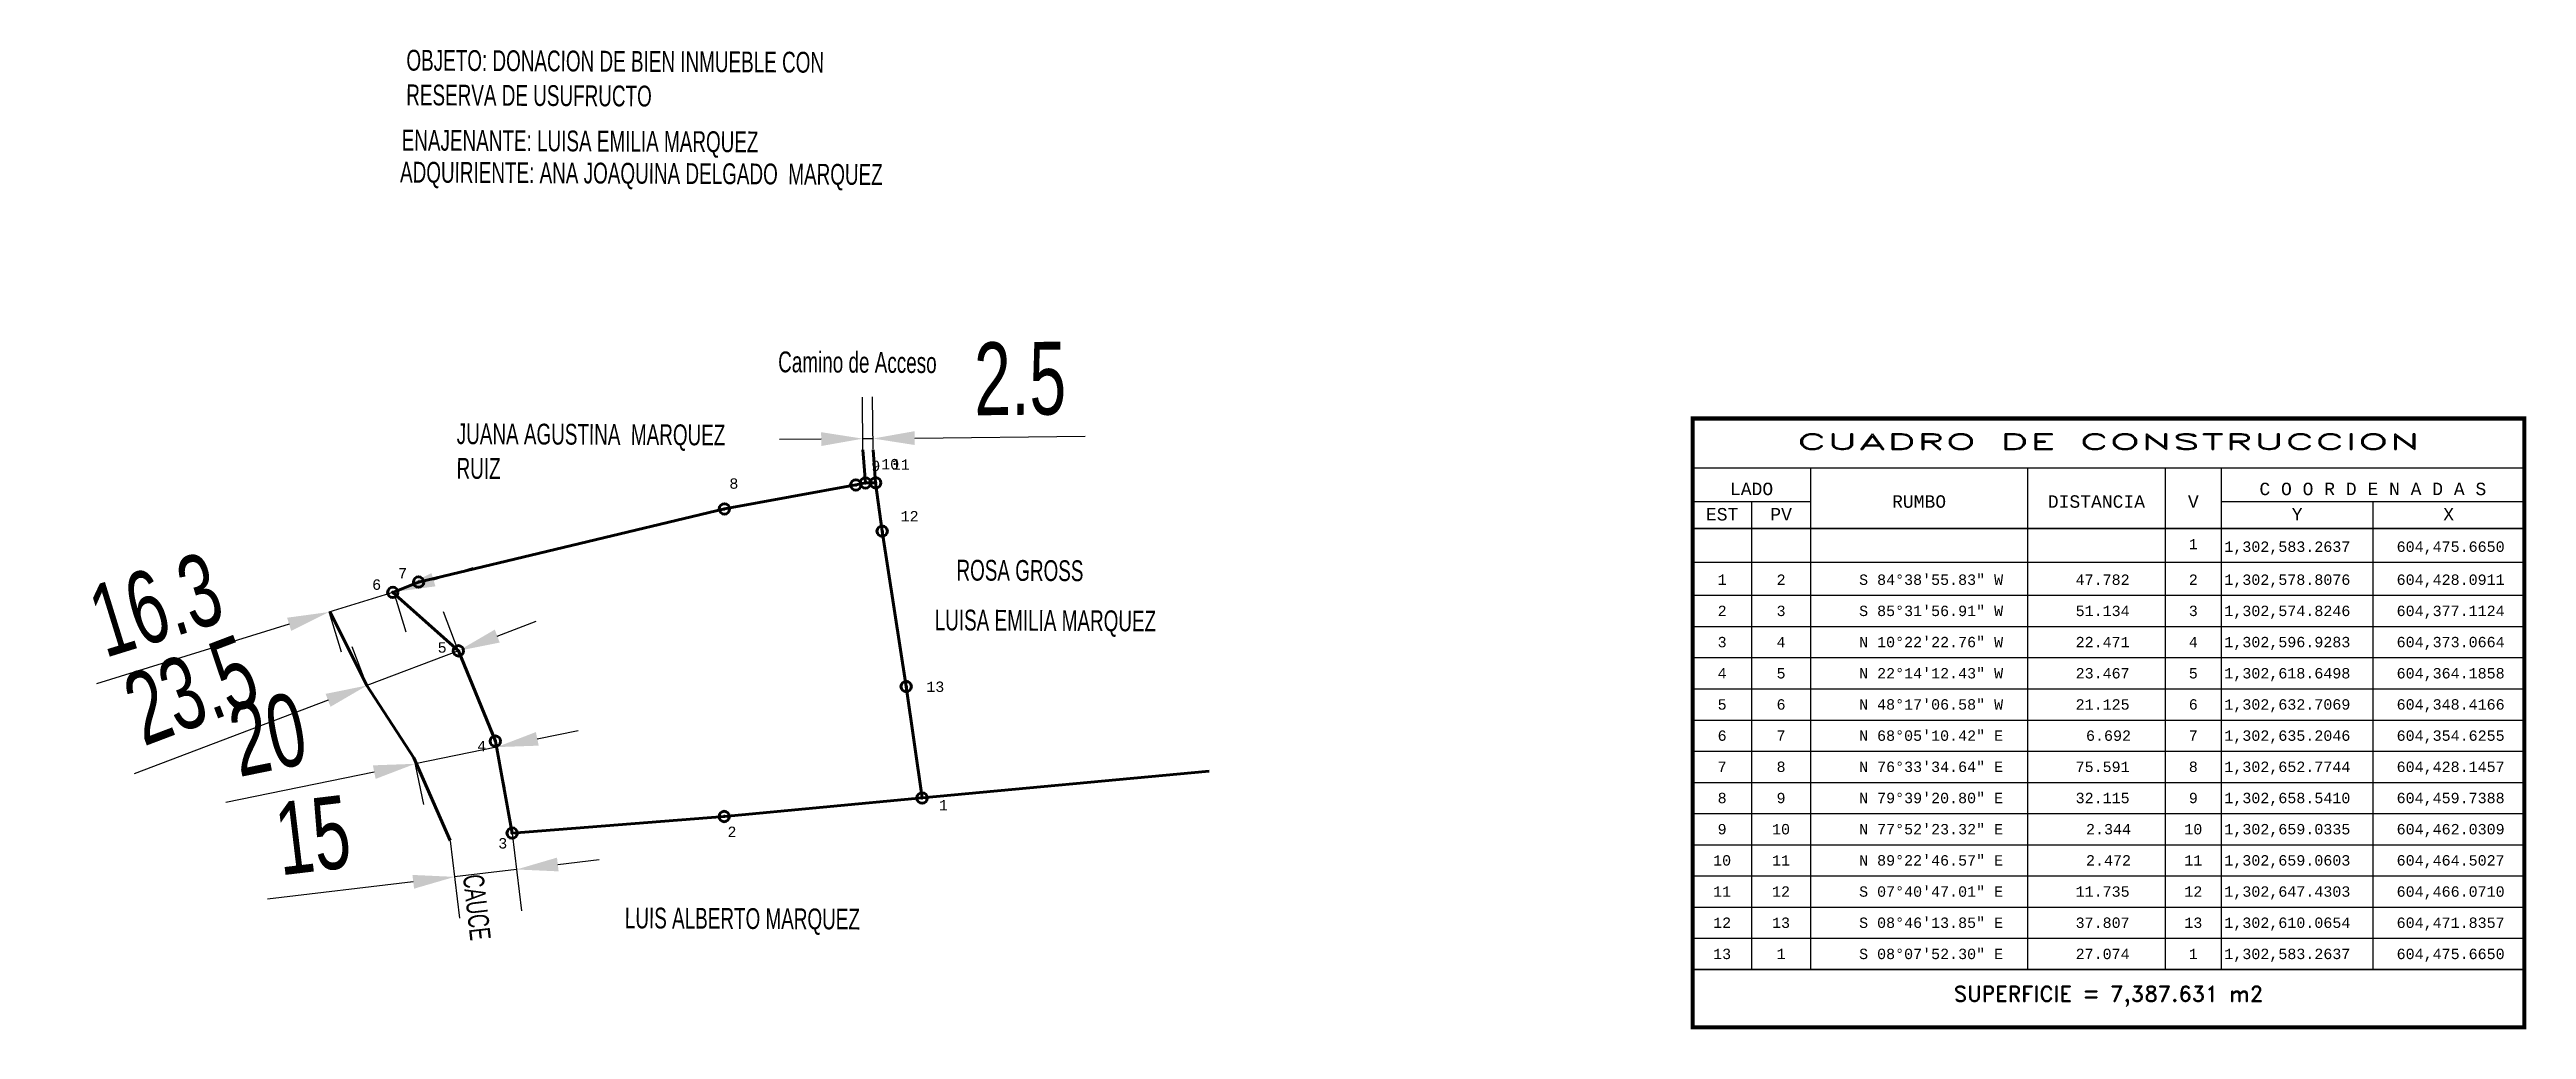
# Model space of a CAD drawing. Header units: millimetres. Extents: x 604266 to 604861, y 1302528 to 1302763.
import ezdxf
from ezdxf.enums import TextEntityAlignment as Align

# ---------------------------------------------------------------- set-up
doc = ezdxf.new("R2010")
doc.units = ezdxf.units.MM
doc.header["$PDMODE"] = 32
doc.header["$PDSIZE"] = 2.5
doc.layers.get('0').update_dxf_attribs({"color": 1, "linetype": 'CONTINUOUS', "lineweight": 100})
doc.layers.get('Defpoints').update_dxf_attribs({"linetype": 'CONTINUOUS'})
for name, color, linetype in [('CVL_CUADCON', 1, 'CONTINUOUS'), ('CVL_CUADCON_LIN', 8, 'CONTINUOUS'), ('CVL_CUADCON_TIT', 1, 'CONTINUOUS'), ('CVL_CUADCON_TX', 2, 'CONTINUOUS'), ('CVL_PUNTO', 2, 'CONTINUOUS'), ('CVL_PUNTO_NUM', 2, 'CONTINUOUS')]:
    doc.layers.add(name, color=color, linetype=linetype)
doc.layers.add('Point', color=5, linetype='CONTINUOUS', lineweight=100)
doc.styles.add('HUECA1', font='hueca1.shx')
doc.styles.add('MONOTXT4', font='monotxt4.shx')
doc.styles.get("Standard").update_dxf_attribs({"font": 'arial.ttf', "width": 0.65})
doc.dimstyles.new('ISO-25', dxfattribs={"dimtxt": 2.5, "dimasz": 2.5, "dimexe": 1.25, "dimexo": 0.625, "dimtad": 1, "dimtxsty": 'Standard', "dimcen": 2.5, "dimadec": 0, "dimazin": 0, "dimtfac": 1, "dimtmove": 0, "dimatfit": 3, "dimfxl": 1, "dimarcsym": 0})

# ---------------------------------------------------------------- blocks, each defined once
blk = doc.blocks.new('*D3')
at = {"color": 6, "lineweight": -2, "transparency": 16777216}
for p, q in [((604358.19, 1302635.76), (604367.74, 1302638.71)), ((604348.64, 1302632.8), (604333.06, 1302627.98)), ((604348.67, 1302632.71), (604351.59, 1302623.25)), ((604333.09, 1302627.89), (604336.01, 1302618.43)), ((604323.5, 1302625.03), (604277.19, 1302610.71))]:
    blk.add_line(p, q, dxfattribs=at)
at = {"color": 6, "transparency": 16777216}
for points in [[(604357.7, 1302637.35), (604358.68, 1302634.16), (604348.64, 1302632.8)], [(604323.01, 1302626.62), (604324, 1302623.44), (604333.06, 1302627.98)]]:
    blk.add_solid(points, dxfattribs=at)
at = {"layer": 'Defpoints', "color": 0, "transparency": 16777216}
for p in [(604348.64, 1302632.8, 158.28), (604333.06, 1302627.98, 158.28), (604333.06, 1302627.98)]:
    blk.add_point(p, dxfattribs=at)
at = {"color": 3, "transparency": 16777216, "insert": (604291.45, 1302629.71), "char_height": 17.5, "attachment_point": 5, "rotation": 17.18385}
blk.add_mtext('16.3', dxfattribs=at)
blk = doc.blocks.new('*D4')
at = {"color": 6, "lineweight": -2, "transparency": 16777216}
for p, q in [((604364.15, 1302618.74), (604360.64, 1302628)), ((604373.53, 1302622.2), (604382.88, 1302625.75)), ((604342.17, 1302610.4), (604338.66, 1302619.65)), ((604364.19, 1302618.65), (604342.21, 1302610.31)), ((604332.86, 1302606.76), (604286.28, 1302589.07))]:
    blk.add_line(p, q, dxfattribs=at)
at = {"color": 6, "transparency": 16777216}
for points in [[(604372.94, 1302623.76), (604374.13, 1302620.64), (604364.19, 1302618.65)], [(604332.27, 1302608.31), (604333.45, 1302605.2), (604342.21, 1302610.31)]]:
    blk.add_solid(points, dxfattribs=at)
at = {"layer": 'Defpoints', "color": 0, "transparency": 16777216}
for p in [(604364.19, 1302618.65, 158.28), (604342.21, 1302610.31, 158.28), (604342.21, 1302610.31)]:
    blk.add_point(p, dxfattribs=at)
at = {"color": 3, "transparency": 16777216, "insert": (604299.94, 1302609.17), "char_height": 17.5, "attachment_point": 5, "rotation": 20.78939}
blk.add_mtext('23.5', dxfattribs=at)
blk = doc.blocks.new('*D5')
at = {"color": 6, "lineweight": -2, "transparency": 16777216}
for p, q in [((604373.09, 1302596.83), (604375.36, 1302585.69)), ((604383.16, 1302597.49), (604392.96, 1302599.49)), ((604353.49, 1302592.83), (604355.77, 1302581.69)), ((604373.36, 1302595.49), (604353.77, 1302591.48)), ((604343.97, 1302589.48), (604308.26, 1302582.19))]:
    blk.add_line(p, q, dxfattribs=at)
at = {"color": 6, "transparency": 16777216}
for points in [[(604382.83, 1302599.12), (604383.49, 1302595.85), (604373.36, 1302595.49)], [(604343.63, 1302591.11), (604344.3, 1302587.85), (604353.77, 1302591.48)]]:
    blk.add_solid(points, dxfattribs=at)
at = {"layer": 'Defpoints', "color": 0, "transparency": 16777216}
for p in [(604373.07, 1302596.93, 158.28), (604353.47, 1302592.93, 158.28), (604353.77, 1302591.48)]:
    blk.add_point(p, dxfattribs=at)
at = {"color": 3, "transparency": 16777216, "insert": (604318.42, 1302598.49), "char_height": 17.5, "attachment_point": 5, "rotation": 11.54451}
blk.add_mtext('20', dxfattribs=at)
blk = doc.blocks.new('*D6')
at = {"color": 6, "lineweight": -2, "transparency": 16777216}
for p, q in [((604362.23, 1302572.94), (604364.46, 1302554.36)), ((604377.12, 1302574.73), (604379.35, 1302556.14)), ((604378.16, 1302566.07), (604363.27, 1302564.29)), ((604388.09, 1302567.26), (604398.02, 1302568.45)), ((604353.34, 1302563.1), (604318.28, 1302558.9))]:
    blk.add_line(p, q, dxfattribs=at)
at = {"color": 6, "transparency": 16777216}
for points in [[(604387.89, 1302568.92), (604388.29, 1302565.61), (604378.16, 1302566.07)], [(604353.14, 1302564.76), (604353.54, 1302561.45), (604363.27, 1302564.29)]]:
    blk.add_solid(points, dxfattribs=at)
at = {"layer": 'Defpoints', "color": 0, "transparency": 16777216}
for p in [(604362.22, 1302573.04, 158.28), (604377.11, 1302574.82, 158.28), (604363.27, 1302564.29)]:
    blk.add_point(p, dxfattribs=at)
at = {"color": 3, "transparency": 16777216, "insert": (604329.19, 1302574.24), "char_height": 17.5, "attachment_point": 5, "rotation": 6.83039}
blk.add_mtext('15', dxfattribs=at)
blk = doc.blocks.new('*D7')
at = {"color": 6, "lineweight": -2, "transparency": 16777216}
for p, q in [((604461.44, 1302667.1), (604461.3, 1302679.68)), ((604463.91, 1302667.13), (604463.77, 1302679.71)), ((604451.41, 1302669.57), (604441.41, 1302669.46)), ((604461.41, 1302669.68), (604463.88, 1302669.71)), ((604473.88, 1302669.82), (604514.87, 1302670.26))]:
    blk.add_line(p, q, dxfattribs=at)
at = {"color": 6, "transparency": 16777216}
for points in [[(604451.39, 1302671.24), (604451.43, 1302667.91), (604461.41, 1302669.68)], [(604473.86, 1302671.48), (604473.9, 1302668.15), (604463.88, 1302669.71)]]:
    blk.add_solid(points, dxfattribs=at)
at = {"layer": 'Defpoints', "color": 0, "transparency": 16777216}
for p in [(604461.44, 1302667, 157.99), (604463.88, 1302669.71), (604463.91, 1302667.03, 158.24)]:
    blk.add_point(p, dxfattribs=at)
at = {"color": 3, "transparency": 16777216, "insert": (604499.22, 1302684.03), "char_height": 17.5, "attachment_point": 5, "rotation": 0.6204}
blk.add_mtext('2.5', dxfattribs=at)

msp = doc.modelspace()

# ---------------------------------------------------------------- linework, layer by layer
at = {"color": 3}
for points, elevation in [([(604462.03, 1302659.03), (604461.44, 1302667)], 157.99), ([(604464.5, 1302659.06), (604463.91, 1302667.03)], 158.24), ([(604362.22, 1302573.04), (604353.47, 1302592.93), (604342.21, 1302610.31), (604333.28, 1302628.09)], 158.28)]:
    msp.add_lwpolyline(points, dxfattribs=dict(at, elevation=elevation))
at = {"color": 2, "elevation": 158.28}
msp.add_lwpolyline([(604475.66, 1302583.26), (604428.09, 1302578.81), (604377.11, 1302574.82), (604373.07, 1302596.93), (604364.19, 1302618.65), (604348.42, 1302632.71), (604354.63, 1302635.2), (604428.15, 1302652.77), (604459.74, 1302658.54), (604462.03, 1302659.03), (604464.5, 1302659.06), (604466.07, 1302647.43), (604471.84, 1302610.07), (604475.66, 1302583.26)], dxfattribs=at)
at = {"color": 1, "elevation": 158.28}
msp.add_lwpolyline([(604475.66, 1302583.26), (604544.71, 1302589.73)], dxfattribs=at)
at = {"layer": 'CVL_CUADCON', "color": 1, "linetype": 'Continuous', "const_width": 1, "flags": 128}
msp.add_lwpolyline([(604660.92, 1302674.51), (604860.85, 1302674.51), (604860.85, 1302528.09), (604660.92, 1302528.09)], close=True, dxfattribs=at)
at = {"layer": 'CVL_CUADCON', "color": 1, "linetype": 'Continuous', "const_width": 0.375, "flags": 128}
for points in [[(604660.92, 1302662.63), (604860.85, 1302662.63)], [(604660.92, 1302648.09), (604860.85, 1302648.09)], [(604660.92, 1302542.01), (604860.85, 1302542.01)]]:
    msp.add_lwpolyline(points, dxfattribs=at)
at = {"layer": 'CVL_CUADCON_LIN', "color": 8, "linetype": 'Continuous'}
for p, q in [((604689.24, 1302662.63), (604689.24, 1302542.01)), ((604741.42, 1302662.63), (604741.42, 1302542.01)), ((604774.53, 1302662.63), (604774.53, 1302542.01)), ((604787.99, 1302662.63), (604787.99, 1302542.01)), ((604660.92, 1302654.56), (604689.24, 1302654.56)), ((604675.07, 1302654.56), (604675.07, 1302542.01)), ((604787.99, 1302654.56), (604860.85, 1302654.56)), ((604824.42, 1302654.56), (604824.42, 1302542.01)), ((604660.92, 1302639.95), (604860.85, 1302639.95)), ((604660.92, 1302632.01), (604860.85, 1302632.01)), ((604660.92, 1302624.51), (604860.85, 1302624.51)), ((604660.92, 1302617.01), (604860.85, 1302617.01)), ((604660.92, 1302609.51), (604860.85, 1302609.51)), ((604660.92, 1302602.01), (604860.85, 1302602.01)), ((604660.92, 1302594.51), (604860.85, 1302594.51)), ((604660.92, 1302587.01), (604860.85, 1302587.01)), ((604660.92, 1302579.51), (604860.85, 1302579.51)), ((604660.92, 1302572.01), (604860.85, 1302572.01)), ((604660.92, 1302564.51), (604860.85, 1302564.51)), ((604660.92, 1302557.01), (604860.85, 1302557.01)), ((604660.92, 1302549.51), (604860.85, 1302549.51)), ((604660.92, 1302542.01), (604860.85, 1302542.01))]:
    msp.add_line(p, q, dxfattribs=at)
at = {"layer": 'CVL_PUNTO', "color": 2}
for p in [(604459.74, 1302658.54), (604462.03, 1302659.03), (604464.5, 1302659.06), (604428.15, 1302652.77), (604466.07, 1302647.43), (604348.42, 1302632.71), (604354.63, 1302635.2), (604364.19, 1302618.65), (604471.84, 1302610.07), (604373.07, 1302596.93), (604475.66, 1302583.26), (604428.09, 1302578.81), (604377.11, 1302574.82)]:
    msp.add_point(p, dxfattribs=at)
at = {"layer": 'Point'}
for p in [(604459.74, 1302658.54, 157.94), (604462.03, 1302659.03, 157.99), (604464.5, 1302659.06, 158.24), (604428.15, 1302652.77, 162.18), (604466.07, 1302647.43, 157.56), (604348.42, 1302632.71, 158.99), (604354.63, 1302635.2, 159.64), (604364.19, 1302618.65, 160.19), (604471.84, 1302610.07, 157.61), (604373.07, 1302596.93, 159.17), (604475.66, 1302583.26, 158.28), (604428.09, 1302578.81, 158.12), (604377.11, 1302574.82, 158.68)]:
    msp.add_point(p, dxfattribs=at)

# ---------------------------------------------------------------- texts
at = {"color": 2, "linetype": 'Continuous', "lineweight": 53, "char_height": 5, "attachment_point": 1}
for s, insert, width, rotation in [('{\\fArial|b0|i0|c0|p39;OBJETO: DONACION DE BIEN INMUEBLE CON RESERVA DE USUFRUCTO}', (604351.71, 1302763.2), 108.5229, 359.70642), ('{\\fArial|b0|i0|c0|p39;ENAJENANTE: LUISA EMILIA MARQUEZ}', (604350.57, 1302743.98), 108.5229, 359.70642), ('{\\fArial|b0|i0|c0|p39;ADQUIRIENTE: ANA JOAQUINA DELGADO  MARQUEZ }', (604350.18, 1302736.29), 126.7744, 359.70642), ('{\\fArial|b0|i0|c0|p39;Camino de Acceso}', (604441.08, 1302690.65), 71.9312, 359.70642), ('{\\fArial|b0|i0|c0|p39;JUANA AGUSTINA  MARQUEZ RUIZ}', (604363.81, 1302673.38), 71.9312, 359.70642), ('{\\fArial|b0|i0|c0|p39;ROSA GROSS}', (604483.94, 1302640.56), 71.9312, 359.70642), ('{\\fArial|b0|i0|c0|p39;LUISA EMILIA MARQUEZ}', (604478.71, 1302628.59), 71.9312, 359.70642), ('{\\fArial|b0|i0|c0|p39;CAUCE}', (604370.21, 1302565.15), 71.9312, 276.59945), ('{\\fArial|b0|i0|c0|p39;LUIS ALBERTO MARQUEZ}', (604404.22, 1302556.92), 71.9312, 359.70642)]:
    msp.add_mtext(s, dxfattribs=dict(at, insert=insert, width=width, rotation=rotation))
at = {"layer": 'CVL_CUADCON_TIT', "color": 1, "style": 'HUECA1', "width": 1.758658}
msp.add_text('CUADRO DE CONSTRUCCION', height=3.75, dxfattribs=at).set_placement((604685.92, 1302667.08), (604835.85, 1302667.08), align=Align.FIT)
at = {"layer": 'CVL_CUADCON_TIT', "color": 1, "style": 'MONOTXT4'}
for s, p in [('LADO', (604675.07, 1302656.09)), ('C O O R D E N A D A S', (604824.42, 1302656.09)), ('EST', (604667.99, 1302650)), ('PV', (604682.17, 1302650)), ('Y', (604806.22, 1302650)), ('X', (604842.64, 1302650))]:
    msp.add_text(s, height=3, dxfattribs=at).set_placement(p, align=Align.CENTER)
at = {"layer": 'CVL_CUADCON_TIT', "color": 1}
for s, height, style, p in [('RUMBO', 3, 'MONOTXT4', (604715.34, 1302654.56)), ('DISTANCIA', 3, 'MONOTXT4', (604757.97, 1302654.56)), ('V', 3, 'MONOTXT4', (604781.27, 1302654.56)), ('SUPERFICIE = 7,387.631 m2', 3.75, 'HUECA1', (604760.89, 1302535.59))]:
    msp.add_text(s, height=height, dxfattribs=dict(at, style=style)).set_placement(p, align=Align.MIDDLE)
at = {"layer": 'CVL_CUADCON_TX', "color": 2, "style": 'MONOTXT4'}
for s, p in [('1', (604781.26, 1302643.08)), ('1', (604667.99, 1302634.51)), ('2', (604682.16, 1302634.51)), ('2', (604781.26, 1302634.51)), ('2', (604667.99, 1302627.01)), ('3', (604682.16, 1302627.01)), ('3', (604781.26, 1302627.01)), ('3', (604667.99, 1302619.51)), ('4', (604682.16, 1302619.51)), ('4', (604781.26, 1302619.51)), ('4', (604667.99, 1302612.01)), ('5', (604682.16, 1302612.01)), ('5', (604781.26, 1302612.01)), ('5', (604667.99, 1302604.51)), ('6', (604682.16, 1302604.51)), ('6', (604781.26, 1302604.51)), ('6', (604667.99, 1302597.01)), ('7', (604682.16, 1302597.01)), ('7', (604781.26, 1302597.01)), ('7', (604667.99, 1302589.51)), ('8', (604682.16, 1302589.51)), ('8', (604781.26, 1302589.51)), ('8', (604667.99, 1302582.01)), ('9', (604682.16, 1302582.01)), ('9', (604781.26, 1302582.01)), ('9', (604667.99, 1302574.51)), ('10', (604682.16, 1302574.51)), ('10', (604781.26, 1302574.51)), ('10', (604667.99, 1302567.01)), ('11', (604682.16, 1302567.01)), ('11', (604781.26, 1302567.01)), ('11', (604667.99, 1302559.51)), ('12', (604682.16, 1302559.51)), ('12', (604781.26, 1302559.51)), ('12', (604667.99, 1302552.01)), ('13', (604682.16, 1302552.01)), ('13', (604781.26, 1302552.01)), ('13', (604667.99, 1302544.51)), ('1', (604682.16, 1302544.51)), ('1', (604781.26, 1302544.51))]:
    msp.add_text(s, height=2.5, dxfattribs=at).set_placement(p, align=Align.CENTER)
for s, p in [('1,302,583.2637', (604788.72, 1302642.45)), ('604,475.6650', (604830.14, 1302642.45)), ('S 84%%d38\'55.83" W', (604700.92, 1302634.51)), ('47.782', (604752.97, 1302634.51)), ('1,302,578.8076', (604788.72, 1302634.51)), ('604,428.0911', (604830.14, 1302634.51)), ('S 85%%d31\'56.91" W', (604700.92, 1302627.01)), ('51.134', (604752.97, 1302627.01)), ('1,302,574.8246', (604788.72, 1302627.01)), ('604,377.1124', (604830.14, 1302627.01)), ('N 10%%d22\'22.76" W', (604700.92, 1302619.51)), ('22.471', (604752.97, 1302619.51)), ('1,302,596.9283', (604788.72, 1302619.51)), ('604,373.0664', (604830.14, 1302619.51)), ('N 22%%d14\'12.43" W', (604700.92, 1302612.01)), ('23.467', (604752.97, 1302612.01)), ('1,302,618.6498', (604788.72, 1302612.01)), ('604,364.1858', (604830.14, 1302612.01)), ('N 48%%d17\'06.58" W', (604700.92, 1302604.51)), ('21.125', (604752.97, 1302604.51)), ('1,302,632.7069', (604788.72, 1302604.51)), ('604,348.4166', (604830.14, 1302604.51)), ('N 68%%d05\'10.42" E', (604700.92, 1302597.01)), ('6.692', (604755.47, 1302597.01)), ('1,302,635.2046', (604788.72, 1302597.01)), ('604,354.6255', (604830.14, 1302597.01)), ('N 76%%d33\'34.64" E', (604700.92, 1302589.51)), ('75.591', (604752.97, 1302589.51)), ('1,302,652.7744', (604788.72, 1302589.51)), ('604,428.1457', (604830.14, 1302589.51)), ('N 79%%d39\'20.80" E', (604700.92, 1302582.01)), ('32.115', (604752.97, 1302582.01)), ('1,302,658.5410', (604788.72, 1302582.01)), ('604,459.7388', (604830.14, 1302582.01)), ('N 77%%d52\'23.32" E', (604700.92, 1302574.51)), ('2.344', (604755.47, 1302574.51)), ('1,302,659.0335', (604788.72, 1302574.51)), ('604,462.0309', (604830.14, 1302574.51)), ('N 89%%d22\'46.57" E', (604700.92, 1302567.01)), ('2.472', (604755.47, 1302567.01)), ('1,302,659.0603', (604788.72, 1302567.01)), ('604,464.5027', (604830.14, 1302567.01)), ('S 07%%d40\'47.01" E', (604700.92, 1302559.51)), ('11.735', (604752.97, 1302559.51)), ('1,302,647.4303', (604788.72, 1302559.51)), ('604,466.0710', (604830.14, 1302559.51)), ('S 08%%d46\'13.85" E', (604700.92, 1302552.01)), ('37.807', (604752.97, 1302552.01)), ('1,302,610.0654', (604788.72, 1302552.01)), ('604,471.8357', (604830.14, 1302552.01)), ('S 08%%d07\'52.30" E', (604700.92, 1302544.51)), ('27.074', (604752.97, 1302544.51)), ('1,302,583.2637', (604788.72, 1302544.51)), ('604,475.6650', (604830.14, 1302544.51))]:
    msp.add_text(s, height=2.5, dxfattribs=at).set_placement(p)
at = {"layer": 'CVL_PUNTO_NUM', "color": 2, "style": 'MONOTXT4'}
for s, p in [('9', (604463.45, 1302661.89)), ('10', (604465.82, 1302662.3)), ('11', (604468.38, 1302662.22)), ('8', (604429.33, 1302657.63)), ('12', (604470.49, 1302649.77)), ('7', (604349.7, 1302636.06)), ('6', (604343.46, 1302633.33)), ('5', (604359.2, 1302618.21)), ('13', (604476.67, 1302608.77)), ('4', (604368.7, 1302594.5)), ('1', (604479.69, 1302580.29)), ('3', (604373.77, 1302571.11)), ('2', (604428.87, 1302573.87))]:
    msp.add_text(s, height=2.5, dxfattribs=at).set_placement(p)

# ---------------------------------------------------------------- dimensions: what is measured, and where the dimension line sits
at = {"color": 3}
for p1, p2, distance, picture, middle in [((604461.44, 1302667, 157.99), (604463.91, 1302667.03, 158.24), 2.68, '*D7', (604499.22, 1302684.03)), ((604348.64, 1302632.8, 158.28), (604333.06, 1302627.98, 158.28), 0, '*D3', (604291.45, 1302629.71)), ((604364.19, 1302618.65, 158.28), (604342.21, 1302610.31, 158.28), 0, '*D4', (604299.94, 1302609.17)), ((604373.07, 1302596.93, 158.28), (604353.47, 1302592.93, 158.28), 1.47, '*D5', (604318.42, 1302598.49)), ((604377.11, 1302574.82, 158.28), (604362.22, 1302573.04, 158.28), 8.81, '*D6', (604329.19, 1302574.24))]:
    dim = msp.add_aligned_dim(p1=p1, p2=p2, distance=distance, dimstyle='ISO-25', override={"dimscale": 0.05, "dimtxt": 350, "dimasz": 200, "dimexe": 200, "dimexo": 2, "dimgap": 100, "dimdec": 1, "dimdsep": 46, "dimclrd": 6, "dimclre": 6, "dimclrt": 3, "dimtdec": 1}, dxfattribs=at)
    dim.commit()
    dim.dimension.update_dxf_attribs({"geometry": picture, "text_midpoint": middle})

doc.saveas('drawing.dxf')
